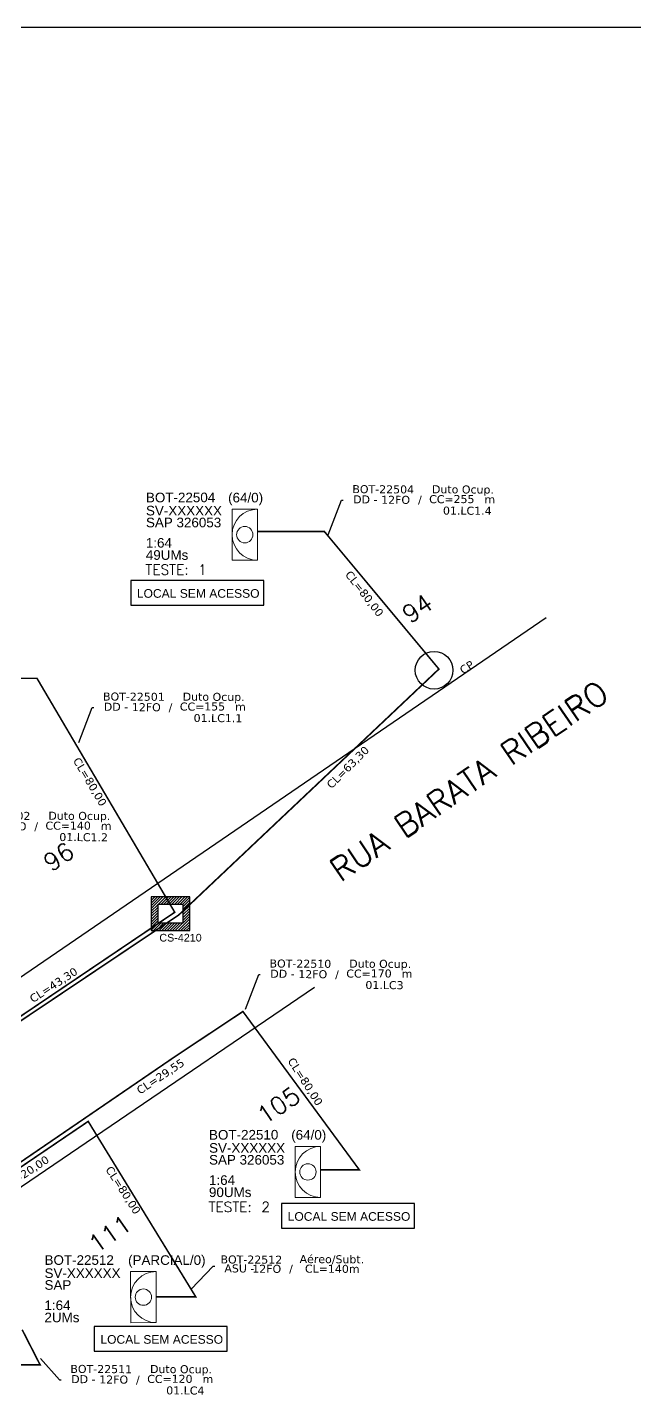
# Model space of a CAD drawing. Header units: millimetres. Extents: x 7977 to 746466, y 369 to 202040.
# Drawn here: x 743964.1 to 744135, y 201654.9 to 202039.8 of the extents above; entities that cross this region are included whole.
import ezdxf
from ezdxf.enums import TextEntityAlignment as Align

# ---------------------------------------------------------------- set-up
doc = ezdxf.new("R2010")
doc.units = ezdxf.units.MM
for name, color, linetype in [('10.1-Caixas Subterrâneas', 5, 'Continuous'), ('CAP a instalar', 1, 'Continuous'), ('celulas gpon', 7, 'Continuous'), ('label_cabos', 7, 'Continuous'), ('Legenda', 1, 'Continuous'), ('Meio Fio', 7, 'Continuous'), ('ml', 1, 'Continuous'), ('MUB', 252, 'Continuous')]:
    doc.layers.add(name, color=color, linetype=linetype)
doc.layers.add("20.0-LEGENDA DOS CDO'S", color=1, linetype='Continuous', lineweight=0)
doc.layers.add('20.1-CDO_INTERIOR', color=1, linetype='Continuous', lineweight=0)
doc.layers.add('EXTRA', color=50, linetype='Continuous', plot=False)
doc.styles.add('ARIAL', font='arial.ttf')
doc.styles.add('ROMANS', font='romans.shx')
doc.styles.add('siredit', font='verdana.ttf')
doc.styles.get("Standard").update_dxf_attribs({"font": 'arial.ttf'})
doc.dimstyles.get("Standard").update_dxf_attribs({"dimtxt": 0.18, "dimasz": 0.18, "dimexe": 0.18, "dimexo": 0.0625, "dimgap": 0.09, "dimtad": 0, "dimtih": 1, "dimtoh": 1, "dimdec": 4, "dimzin": 0, "dimdsep": 46, "dimtxsty": 'Standard', "dimcen": 0.09, "dimadec": 0, "dimazin": 0, "dimtfac": 1, "dimtdec": 4, "dimtofl": 0, "dimtmove": 0, "dimatfit": 3, "dimfxl": 0, "dimtolj": 1, "dimtzin": 0, "dimarcsym": 0})

# ---------------------------------------------------------------- blocks, each defined once
blk = doc.blocks.new('*X10')
at = {"color": 0, "linetype": 'Continuous'}
for p, q in [((-1.25, 0.34099), (-0.49099, 1.1)), ((-1.25, 0.517767), (-0.667767, 1.1)), ((-1.25, 0.694544), (-0.844544, 1.1)), ((-1.25, 0.87132), (-1.02132, 1.1)), ((-1.25, 1.048097), (-1.198097, 1.1)), ((-0.789214, 0.625), (-0.314214, 1.1)), ((-0.612437, 0.625), (-0.137437, 1.1)), ((-0.43566, 0.625), (0.03934, 1.1)), ((-0.258883, 0.625), (0.216117, 1.1)), ((-0.082107, 0.625), (0.392893, 1.1)), ((0.09467, 0.625), (0.56967, 1.1)), ((0.271447, 0.625), (0.746447, 1.1)), ((0.448223, 0.625), (0.923223, 1.1)), ((0.625, 0.625), (1.1, 1.1)), ((0.801777, 0.625), (1.25, 1.073223)), ((0.8035, 0.449947), (1.25, 0.896447)), ((-1.25, 0.164214), (-0.8035, 0.610714)), ((-1.25, -0.012563), (-0.8035, 0.433937)), ((-1.25, -0.18934), (-0.8035, 0.25716)), ((-1.25, -0.366117), (-0.8035, 0.080383)), ((0.8035, 0.27317), (1.25, 0.71967)), ((0.8035, 0.096393), (1.25, 0.542893)), ((0.8035, -0.080383), (1.25, 0.366117)), ((0.8035, -0.25716), (1.25, 0.18934)), ((0.8035, -0.433937), (1.25, 0.012563)), ((-1.25, -0.542893), (-0.8035, -0.096393)), ((-1.25, -0.71967), (-0.8035, -0.27317)), ((-1.25, -0.896447), (-0.8035, -0.449947)), ((-1.25, -1.073223), (-0.801777, -0.625)), ((-1.1, -1.1), (-0.625, -0.625)), ((-0.923223, -1.1), (-0.448223, -0.625)), ((-0.746447, -1.1), (-0.271447, -0.625)), ((-0.56967, -1.1), (-0.09467, -0.625)), ((-0.392893, -1.1), (0.082107, -0.625)), ((-0.216117, -1.1), (0.258883, -0.625)), ((-0.03934, -1.1), (0.43566, -0.625)), ((0.137437, -1.1), (0.612437, -0.625)), ((0.314214, -1.1), (0.789214, -0.625)), ((0.49099, -1.1), (1.25, -0.34099)), ((0.667767, -1.1), (1.25, -0.517767)), ((0.8035, -0.610714), (1.25, -0.164214)), ((0.844544, -1.1), (1.25, -0.694544)), ((1.02132, -1.1), (1.25, -0.87132)), ((1.198097, -1.1), (1.25, -1.048097))]:
    blk.add_line(p, q, dxfattribs=at)
blk = doc.blocks.new('MANHOLE_MQ')
at = {"color": 0, "linetype": 'Continuous'}
for p, q in [((0.00000623, 0.00000569), (-0.00000627, 0.00000569)), ((-0.00000627, 0.00000569), (-0.00000627, -0.00000531)), ((0.00000623, -0.00000531), (0.00000623, 0.00000569)), ((-0.00000404, 0.00000331), (0.00000399, 0.00000331)), ((-0.00000404, -0.00000294), (-0.00000404, 0.00000331)), ((0.00000399, 0.00000331), (0.00000399, -0.00000294)), ((0.00000399, -0.00000294), (-0.00000404, -0.00000294)), ((0.00000399, -0.00000294), (0.00000399, -0.00000294)), ((-0.00000627, -0.00000531), (0.00000623, -0.00000531))]:
    blk.add_line(p, q, dxfattribs=at)
at = {"color": 0, "linetype": 'Continuous', "xscale": 5e-06, "yscale": 5e-06, "zscale": 1e-05}
blk.add_blockref('*X10', (-0.00000002, 0.00000019), dxfattribs=at)
blk = doc.blocks.new('Teste  FTTH')
at = {"color": 0, "lineweight": 0, "style": 'ROMANS'}
for tag, p in [('TESTE', (-2.302, -0.29)), ('QTDE', (0.212, -0.29))]:
    blk.add_attdef(tag, p, '', height=0.48, dxfattribs=at)
for tag, p, flags in [('FID', (-2.227, -1.253), 1), ('FATOR', (-2.227, -2.028), 3), ('ID_ATIVIDADE', (-2.227, -2.716), 3)]:
    blk.add_attdef(tag, p, '', height=0.48, dxfattribs=dict(at, flags=flags))
blk = doc.blocks.new('Inst CB DT OCUP CFOA-SM-DD-S-12')
at = {"layer": 'label_cabos', "color": 0, "style": 'siredit'}
for tag, flags, p in [('ID_ATIVIDADE', 3, (1.31, 2.67)), ('FATOR', 1, (11.56, 2.55))]:
    blk.add_attdef(tag, text='', height=1, rotation=359.69, dxfattribs=dict(at, flags=flags)).set_placement(p, align=Align.MIDDLE_CENTER)
for tag, p in [('DESTINO_CABO', (3.13, 1.26)), ('TIPO_CABO', (13.11, 1.24)), ('TIPO_CABO', (1.11, 0)), ('CABO', (4.69, -0.05)), ('/', (7.71, -0.05)), ('LANCE', (10.41, 0.02)), ('UND', (16.46, 0)), ('FID', (13.65, -1.41))]:
    blk.add_attdef(tag, text='', height=1, rotation=359.69, dxfattribs=at).set_placement(p, align=Align.MIDDLE_CENTER)
blk.add_attdef('QTDE', (11.93, -0.45), '', height=1, rotation=359.69, dxfattribs=at)
blk = doc.blocks.new('LEGENDA DOS CABOS')
at = {"layer": 'EXTRA', "color": 0, "style": 'siredit'}
for tag, p in [('ID', (4.6, 0.97)), ('XX', (9.03, 0.97))]:
    blk.add_attdef(tag, text='', height=0.48, rotation=359.69, dxfattribs=at).set_placement(p, align=Align.MIDDLE_CENTER)
at = {"layer": 'Legenda', "color": 0, "style": 'siredit'}
for tag, p in [('TIPO_CABO', (1.31, 0)), ('CABO', (4.69, -0.05)), ('/', (6.81, -0.05)), ('METROS', (10.03, -0.05))]:
    blk.add_attdef(tag, text='', height=0.8, rotation=359.69, dxfattribs=at).set_placement(p, align=Align.MIDDLE_CENTER)

msp = doc.modelspace()

# ---------------------------------------------------------------- linework, layer by layer
msp.add_lwpolyline([(743691.13, 201445.77), (744529.69, 201445.77), (744529.69, 202039.77), (743691.13, 202039.77), (743691.13, 201445.77)])
at = {"layer": '20.1-CDO_INTERIOR', "color": 0, "lineweight": 18}
for points in [[(744021.74, 201890.02), (744021.73, 201904.36), (744028.9, 201904.37), (744028.91, 201890.02)], [(744039.49, 201710.91), (744039.48, 201725.25), (744046.66, 201725.25), (744046.66, 201710.91)], [(743993.21, 201675.71), (743993.2, 201690.06), (744000.37, 201690.06), (744000.38, 201675.72)]]:
    msp.add_lwpolyline(points, close=True, dxfattribs=at)
for centre in [(744025.32, 201897.19), (744043.07, 201718.08), (743996.79, 201682.89)]:
    msp.add_circle(centre, 2.3, dxfattribs=at)
for centre in [(744028.91, 201897.19), (744046.66, 201718.08), (744000.37, 201682.89)]:
    msp.add_arc(centre, 7.17, 90.0276, 270.0276, dxfattribs=at)
at = {"layer": 'CAP a instalar', "color": 0, "ltscale": 5, "const_width": 0.45}
for points in [[(744071.34, 201851.3), (744079.93, 201859.42), (744047.73, 201898.05), (744028.96, 201898.06)], [(743916.32, 201729.78), (744006.75, 201790.31), (744071.34, 201851.3)], [(743896.46, 201681.38), (743916.91, 201689.88), (744005.75, 201750.55), (744024.79, 201763.17), (744057.55, 201718.66), (744046.76, 201718.67)], [(743896.57, 201680.58), (743918.11, 201689.51), (743981.26, 201732.29), (744011.5, 201683.01), (744000.36, 201682.99)], [(743962.68, 201673.74), (743967.72, 201663.89), (743955.89, 201663.89)]]:
    msp.add_lwpolyline(points, dxfattribs=at)
at = {"layer": 'CAP a instalar', "ltscale": 5, "const_width": 0.45}
msp.add_lwpolyline([(743915.91, 201730.6), (744005.61, 201791.06), (743966.85, 201856.82), (743955.03, 201856.81)], dxfattribs=at)
at = {"layer": 'Meio Fio', "color": 0}
for points in [[(744030.64, 201884.33), (743993.22, 201884.33), (743993.22, 201877.42), (744030.64, 201877.42)], [(744073.07, 201709.22), (744035.65, 201709.22), (744035.65, 201702.31), (744073.07, 201702.31)], [(744020.38, 201674.66), (743982.96, 201674.66), (743982.96, 201667.74), (744020.38, 201667.74)]]:
    msp.add_lwpolyline(points, close=True, dxfattribs=at)
at = {"layer": 'ml', "color": 5}
msp.add_circle((744078.58, 201859.08), 5.3, dxfattribs=at)
at = {"layer": 'MUB'}
for points in [[(743914.99, 201740.64), (744110.07, 201873.93)], [(743922.22, 201666.43), (743921.71, 201667.95), (743920.82, 201675.49), (743922.67, 201681.6), (743925.74, 201689.1), (744044.92, 201770.02)]]:
    msp.add_lwpolyline(points, dxfattribs=at)

# ---------------------------------------------------------------- block references
at = {"color": 0, "lineweight": 0}
ref = msp.add_blockref('Inst CB DT OCUP CFOA-SM-DD-S-12', (744057.21, 201907.11), dxfattribs=dict(at, xscale=2.25, yscale=2.25, zscale=2.25))
ref.add_attrib('DESTINO_CABO', 'BOT-22504', dxfattribs={"layer": 'label_cabos', "color": 0, "height": 2.25, "rotation": 359.69, "style": 'siredit'}).set_placement((744064.26, 201909.95), align=Align.MIDDLE_CENTER)
ref.add_attrib('TIPO_CABO', 'Duto Ocup.', dxfattribs={"layer": 'label_cabos', "color": 0, "height": 2.25, "rotation": 359.69, "style": 'siredit'}).set_placement((744086.7, 201909.91), align=Align.MIDDLE_CENTER)
ref.add_attrib('/', '/', dxfattribs={"layer": 'label_cabos', "color": 0, "height": 2.25, "rotation": 359.69, "style": 'siredit'}).set_placement((744074.57, 201906.99), align=Align.MIDDLE_CENTER)
ref.add_attrib('FID', '01.LC1.4', dxfattribs={"layer": 'label_cabos', "color": 0, "height": 2.25, "rotation": 359.69, "style": 'siredit'}).set_placement((744087.92, 201903.93), align=Align.MIDDLE_CENTER)
ref.add_attrib('LANCE', 'CC=', dxfattribs={"layer": 'label_cabos', "color": 0, "height": 2.25, "rotation": 359.69, "style": 'siredit'}).set_placement((744080.63, 201907.16), align=Align.MIDDLE_CENTER)
ref.add_attrib('UND', 'm', dxfattribs={"layer": 'label_cabos', "color": 0, "height": 2.25, "rotation": 359.69, "style": 'siredit'}).set_placement((744094.25, 201907.11), align=Align.MIDDLE_CENTER)
ref.add_attrib('CABO', '12FO', dxfattribs={"layer": 'label_cabos', "color": 0, "height": 2.25, "rotation": 359.69, "style": 'siredit'}).set_placement((744067.75, 201906.99), align=Align.MIDDLE_CENTER)
ref.add_attrib('TIPO_CABO', 'DD - ', dxfattribs={"layer": 'label_cabos', "color": 0, "height": 2.25, "rotation": 359.69, "style": 'siredit'}).set_placement((744059.71, 201907.1), align=Align.MIDDLE_CENTER)
ref.add_attrib('QTDE', '255', (744084.05, 201906.09), dxfattribs={"layer": 'label_cabos', "color": 0, "height": 2.25, "rotation": 359.69, "style": 'siredit'})
ref = msp.add_blockref('Inst CB DT OCUP CFOA-SM-DD-S-12', (743987.06, 201848.82), dxfattribs=dict(at, xscale=2.25, yscale=2.25, zscale=2.25))
ref.add_attrib('DESTINO_CABO', 'BOT-22501', dxfattribs={"layer": 'label_cabos', "color": 0, "height": 2.25, "rotation": 359.69, "style": 'siredit'}).set_placement((743994.11, 201851.66), align=Align.MIDDLE_CENTER)
ref.add_attrib('TIPO_CABO', 'Duto Ocup.', dxfattribs={"layer": 'label_cabos', "color": 0, "height": 2.25, "rotation": 359.69, "style": 'siredit'}).set_placement((744016.56, 201851.62), align=Align.MIDDLE_CENTER)
ref.add_attrib('/', '/', dxfattribs={"layer": 'label_cabos', "color": 0, "height": 2.25, "rotation": 359.69, "style": 'siredit'}).set_placement((744004.42, 201848.7), align=Align.MIDDLE_CENTER)
ref.add_attrib('FID', '01.LC1.1', dxfattribs={"layer": 'label_cabos', "color": 0, "height": 2.25, "rotation": 359.69, "style": 'siredit'}).set_placement((744017.77, 201845.64), align=Align.MIDDLE_CENTER)
ref.add_attrib('LANCE', 'CC=', dxfattribs={"layer": 'label_cabos', "color": 0, "height": 2.25, "rotation": 359.69, "style": 'siredit'}).set_placement((744010.49, 201848.87), align=Align.MIDDLE_CENTER)
ref.add_attrib('UND', 'm', dxfattribs={"layer": 'label_cabos', "color": 0, "height": 2.25, "rotation": 359.69, "style": 'siredit'}).set_placement((744024.11, 201848.82), align=Align.MIDDLE_CENTER)
ref.add_attrib('CABO', '12FO', dxfattribs={"layer": 'label_cabos', "color": 0, "height": 2.25, "rotation": 359.69, "style": 'siredit'}).set_placement((743997.61, 201848.7), align=Align.MIDDLE_CENTER)
ref.add_attrib('TIPO_CABO', 'DD - ', dxfattribs={"layer": 'label_cabos', "color": 0, "height": 2.25, "rotation": 359.69, "style": 'siredit'}).set_placement((743989.57, 201848.81), align=Align.MIDDLE_CENTER)
ref.add_attrib('QTDE', '155', (744013.9, 201847.8), dxfattribs={"layer": 'label_cabos', "color": 0, "height": 2.25, "rotation": 359.69, "style": 'siredit'})
ref = msp.add_blockref('Inst CB DT OCUP CFOA-SM-DD-S-12', (743949.27, 201815.35), dxfattribs=dict(at, xscale=2.25, yscale=2.25, zscale=2.25))
ref.add_attrib('DESTINO_CABO', 'BOT-22502', dxfattribs={"layer": 'label_cabos', "color": 0, "height": 2.25, "rotation": 359.69, "style": 'siredit'}).set_placement((743956.32, 201818.19), align=Align.MIDDLE_CENTER)
ref.add_attrib('TIPO_CABO', 'Duto Ocup.', dxfattribs={"layer": 'label_cabos', "color": 0, "height": 2.25, "rotation": 359.69, "style": 'siredit'}).set_placement((743978.77, 201818.15), align=Align.MIDDLE_CENTER)
ref.add_attrib('/', '/', dxfattribs={"layer": 'label_cabos', "color": 0, "height": 2.25, "rotation": 359.69, "style": 'siredit'}).set_placement((743966.63, 201815.23), align=Align.MIDDLE_CENTER)
ref.add_attrib('FID', '01.LC1.2', dxfattribs={"layer": 'label_cabos', "color": 0, "height": 2.25, "rotation": 359.69, "style": 'siredit'}).set_placement((743979.98, 201812.17), align=Align.MIDDLE_CENTER)
ref.add_attrib('LANCE', 'CC=', dxfattribs={"layer": 'label_cabos', "color": 0, "height": 2.25, "rotation": 359.69, "style": 'siredit'}).set_placement((743972.69, 201815.4), align=Align.MIDDLE_CENTER)
ref.add_attrib('UND', 'm', dxfattribs={"layer": 'label_cabos', "color": 0, "height": 2.25, "rotation": 359.69, "style": 'siredit'}).set_placement((743986.32, 201815.35), align=Align.MIDDLE_CENTER)
ref.add_attrib('CABO', '12FO', dxfattribs={"layer": 'label_cabos', "color": 0, "height": 2.25, "rotation": 359.69, "style": 'siredit'}).set_placement((743959.82, 201815.23), align=Align.MIDDLE_CENTER)
ref.add_attrib('TIPO_CABO', 'DD - ', dxfattribs={"layer": 'label_cabos', "color": 0, "height": 2.25, "rotation": 359.69, "style": 'siredit'}).set_placement((743951.78, 201815.34), align=Align.MIDDLE_CENTER)
ref.add_attrib('QTDE', '140', (743976.11, 201814.33), dxfattribs={"layer": 'label_cabos', "color": 0, "height": 2.25, "rotation": 359.69, "style": 'siredit'})
ref = msp.add_blockref('Inst CB DT OCUP CFOA-SM-DD-S-12', (744033.91, 201773.78), dxfattribs=dict(at, xscale=2.25, yscale=2.25, zscale=2.25))
ref.add_attrib('DESTINO_CABO', 'BOT-22510', dxfattribs={"layer": 'label_cabos', "color": 0, "height": 2.25, "rotation": 359.69, "style": 'siredit'}).set_placement((744040.96, 201776.62), align=Align.MIDDLE_CENTER)
ref.add_attrib('TIPO_CABO', 'Duto Ocup.', dxfattribs={"layer": 'label_cabos', "color": 0, "height": 2.25, "rotation": 359.69, "style": 'siredit'}).set_placement((744063.41, 201776.58), align=Align.MIDDLE_CENTER)
ref.add_attrib('/', '/', dxfattribs={"layer": 'label_cabos', "color": 0, "height": 2.25, "rotation": 359.69, "style": 'siredit'}).set_placement((744051.27, 201773.66), align=Align.MIDDLE_CENTER)
ref.add_attrib('FID', '01.LC3', dxfattribs={"layer": 'label_cabos', "color": 0, "height": 2.25, "rotation": 359.69, "style": 'siredit'}).set_placement((744064.62, 201770.6), align=Align.MIDDLE_CENTER)
ref.add_attrib('LANCE', 'CC=', dxfattribs={"layer": 'label_cabos', "color": 0, "height": 2.25, "rotation": 359.69, "style": 'siredit'}).set_placement((744057.33, 201773.83), align=Align.MIDDLE_CENTER)
ref.add_attrib('UND', 'm', dxfattribs={"layer": 'label_cabos', "color": 0, "height": 2.25, "rotation": 359.69, "style": 'siredit'}).set_placement((744070.96, 201773.78), align=Align.MIDDLE_CENTER)
ref.add_attrib('CABO', '12FO', dxfattribs={"layer": 'label_cabos', "color": 0, "height": 2.25, "rotation": 359.69, "style": 'siredit'}).set_placement((744044.45, 201773.66), align=Align.MIDDLE_CENTER)
ref.add_attrib('TIPO_CABO', 'DD - ', dxfattribs={"layer": 'label_cabos', "color": 0, "height": 2.25, "rotation": 359.69, "style": 'siredit'}).set_placement((744036.41, 201773.77), align=Align.MIDDLE_CENTER)
ref.add_attrib('QTDE', '170', (744060.75, 201772.76), dxfattribs={"layer": 'label_cabos', "color": 0, "height": 2.25, "rotation": 359.69, "style": 'siredit'})
ref = msp.add_blockref('Inst CB DT OCUP CFOA-SM-DD-S-12', (743977.89, 201659.84), dxfattribs=dict(at, xscale=2.25, yscale=2.25, zscale=2.25))
ref.add_attrib('DESTINO_CABO', 'BOT-22511', dxfattribs={"layer": 'EXTRA', "color": 0, "height": 2.25, "rotation": 359.69, "style": 'siredit'}).set_placement((743984.93, 201662.68), align=Align.MIDDLE_CENTER)
ref.add_attrib('TIPO_CABO', 'Duto Ocup.', dxfattribs={"layer": 'label_cabos', "color": 0, "height": 2.25, "rotation": 359.69, "style": 'siredit'}).set_placement((744007.38, 201662.64), align=Align.MIDDLE_CENTER)
ref.add_attrib('/', '/', dxfattribs={"layer": 'label_cabos', "color": 0, "height": 2.25, "rotation": 359.69, "style": 'siredit'}).set_placement((743995.24, 201659.73), align=Align.MIDDLE_CENTER)
ref.add_attrib('FID', '01.LC4', dxfattribs={"layer": 'label_cabos', "color": 0, "height": 2.25, "rotation": 359.69, "style": 'siredit'}).set_placement((744008.59, 201656.66), align=Align.MIDDLE_CENTER)
ref.add_attrib('LANCE', 'CC=', dxfattribs={"layer": 'label_cabos', "color": 0, "height": 2.25, "rotation": 359.69, "style": 'siredit'}).set_placement((744001.31, 201659.89), align=Align.MIDDLE_CENTER)
ref.add_attrib('UND', 'm', dxfattribs={"layer": 'label_cabos', "color": 0, "height": 2.25, "rotation": 359.69, "style": 'siredit'}).set_placement((744014.93, 201659.85), align=Align.MIDDLE_CENTER)
ref.add_attrib('CABO', '12FO', dxfattribs={"layer": 'label_cabos', "color": 0, "height": 2.25, "rotation": 359.69, "style": 'siredit'}).set_placement((743988.43, 201659.73), align=Align.MIDDLE_CENTER)
ref.add_attrib('TIPO_CABO', 'DD - ', dxfattribs={"layer": 'label_cabos', "color": 0, "height": 2.25, "rotation": 359.69, "style": 'siredit'}).set_placement((743980.39, 201659.83), align=Align.MIDDLE_CENTER)
ref.add_attrib('QTDE', '120', (744004.73, 201658.82), dxfattribs={"layer": 'label_cabos', "color": 0, "height": 2.25, "rotation": 359.69, "style": 'siredit'})
at = {"layer": '10.1-Caixas Subterrâneas', "color": 30, "xscale": 863426.3966401272, "yscale": 863426.3966401268, "zscale": 863426.3966401271, "rotation": 180.0000000000629}
msp.add_blockref('MANHOLE_MQ', (744004.4, 201790.82), dxfattribs=at)
at = {"layer": "20.0-LEGENDA DOS CDO'S", "color": 0, "lineweight": 0, "xscale": 5.907937499994575, "yscale": 5.907937500000116, "zscale": 5.907937499999976, "rotation": 0.004078562070779701}
for p, values in [((744010.96, 201887.65), {'TESTE': 'TESTE:', 'QTDE': '1'}), ((744028.72, 201708.54), {'TESTE': 'TESTE:', 'QTDE': '2'})]:
    msp.add_blockref('Teste  FTTH', p, dxfattribs=at).add_auto_attribs(values)
at = {"layer": 'label_cabos', "color": 0, "lineweight": 0}
ref = msp.add_blockref('LEGENDA DOS CABOS', (744017.63, 201689.79), dxfattribs=dict(at, xscale=2.25, yscale=2.25, zscale=2.25))
ref.add_attrib('ID', 'BOT-22512', dxfattribs={"color": 0, "height": 2.25, "rotation": 359.69, "style": 'siredit'}).set_placement((744027.17, 201693.45), align=Align.MIDDLE_CENTER)
ref.add_attrib('CABO', '12FO', dxfattribs={"color": 0, "height": 2.25, "rotation": 359.69, "style": 'siredit'}).set_placement((744031.49, 201690.86), align=Align.MIDDLE_CENTER)
ref.add_attrib('METROS', 'CL=140m', dxfattribs={"color": 0, "height": 2.25, "rotation": 359.69, "style": 'siredit'}).set_placement((744049.93, 201690.86), align=Align.MIDDLE_CENTER)
ref.add_attrib('XX', 'Aéreo/Subt.', dxfattribs={"color": 0, "height": 2.25, "rotation": 359.69, "style": 'siredit'}).set_placement((744049.82, 201693.55), align=Align.MIDDLE_CENTER)
ref.add_attrib('/', '/', dxfattribs={"color": 0, "height": 2.25, "rotation": 359.69, "style": 'siredit'}).set_placement((744038.31, 201690.86), align=Align.MIDDLE_CENTER)
ref.add_attrib('TIPO_CABO', 'ASU -', dxfattribs={"color": 0, "height": 2.25, "rotation": 359.69, "style": 'siredit'}).set_placement((744023.79, 201690.96), align=Align.MIDDLE_CENTER)

# ---------------------------------------------------------------- texts
at = {"color": 0, "char_height": 2.43, "width": 119.1915, "attachment_point": 1, "style": 'ARIAL'}
for insert in [(743994.95, 201881.89), (744037.38, 201706.78), (743984.69, 201672.22)]:
    msp.add_mtext('LOCAL SEM ACESSO', dxfattribs=dict(at, insert=insert))
at = {"layer": '10.1-Caixas Subterrâneas', "color": 30, "style": 'ARIAL'}
msp.add_text('CS-4210', height=2.16, dxfattribs=at).set_placement((744001.28, 201782.84))
at = {"layer": "20.0-LEGENDA DOS CDO'S", "color": 0, "style": 'ARIAL'}
for s, rotation, p in [('BOT-22504', 0.118, (743997.51, 201906.28)), ('SV-XXXXXX', 359.9724, (743997.52, 201902.6)), ('SAP 326053', 359.9724, (743997.51, 201899.27)), ('1:64', 359.9724, (743997.48, 201893.55)), ('49UMs', 359.9724, (743997.48, 201890.13)), ('BOT-22510', 0.118, (744015.26, 201727.16)), ('SAP 326053', 359.9724, (744015.26, 201720.15)), ('SV-XXXXXX', 359.9724, (744015.27, 201723.48)), ('1:64', 359.9724, (744015.24, 201714.44)), ('90UMs', 359.9724, (744015.24, 201711.02)), ('BOT-22512', 359.9724, (743968.98, 201691.97)), ('SV-XXXXXX', 359.9724, (743968.98, 201688.29)), ('SAP', 359.9724, (743968.97, 201684.96)), ('1:64', 359.9724, (743968.95, 201679.25)), ('2UMs', 359.9724, (743968.95, 201675.83))]:
    msp.add_text(s, height=2.7, rotation=rotation, dxfattribs=at).set_placement(p)
for s, p in [('(64/0)', (744025.55, 201906.26)), ('(64/0)', (744043.31, 201727.15)), ('                (PARCIAL/0)', (743995, 201691.96))]:
    msp.add_text(s, height=2.7, rotation=359.9724, dxfattribs=at).set_placement(p, align=Align.CENTER)
at = {"layer": 'celulas gpon', "color": 7, "style": 'siredit'}
for s, rotation, p in [('CL=80,00', 307.8203, (744053.41, 201885.96)), ('CP', 33.3885, (744086.71, 201857.88)), ('CL=80,00', 300.7679, (743976.88, 201833.74)), ('CL=63,30', 44.9512, (744049.69, 201825.61)), ('CL=43,30', 32.9751, (743965.71, 201765.52)), ('CL=29,55', 33.4335, (743995.83, 201739.78)), ('CL=80,00', 302.7422, (744037.26, 201749.29)), ('CL=20,00', 33.4335, (743957.75, 201712.54)), ('CL=80,00', 302.7422, (743986.03, 201718.78))]:
    msp.add_text(s, height=2.25, rotation=rotation, dxfattribs=at).set_placement(p)
at = {"layer": 'MUB', "style": 'ROMANS'}
for s, rotation, p in [('94', 34.6228, (744073.88, 201876.49)), ('96', 33.9212, (743972.94, 201806.68)), ('105', 33.913, (744034.82, 201736.8)), ('111', 34.9762, (743987.38, 201700.68))]:
    msp.add_text(s, height=4.956, rotation=rotation, dxfattribs=at).set_placement(p, align=Align.MIDDLE_CENTER)
at = {"layer": 'MUB', "color": 5, "style": 'ROMANS'}
msp.add_text('RUA BARATA RIBEIRO', height=6.6075, rotation=34.2535, dxfattribs=at).set_placement((744052.25, 201799.34))

# ---------------------------------------------------------------- leaders
at = {"layer": 'ml', "color": 7}
for points in [[(744048.78, 201897.12), (744052.54, 201906.92), (744052.98, 201906.92)], [(743978.63, 201838.82), (743982.39, 201848.63), (743982.83, 201848.63)], [(744025.48, 201763.79), (744029.24, 201773.59), (744029.68, 201773.59)], [(744010.19, 201685.15), (744016.46, 201691.58), (744016.9, 201691.58)], [(743967.84, 201665.6), (743973.22, 201659.66), (743973.65, 201659.66)]]:
    msp.add_leader(points, dimstyle='Standard', dxfattribs=at)

doc.saveas('drawing.dxf')
